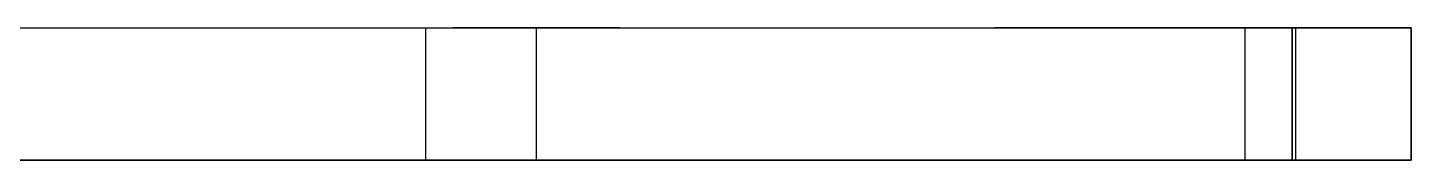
# Model space of a CAD drawing. Extents: x -34 to 138, y -41 to 49.
# Drawn here: x 104.85 to 138.06, y -3 to 0.17 of the extents above; entities that cross this region are included whole.
import ezdxf

# ---------------------------------------------------------------- set-up
doc = ezdxf.new("R2010")
doc.units = 0
doc.layers.add('right', color=3, linetype='CONTINUOUS')

msp = doc.modelspace()

# ---------------------------------------------------------------- linework, layer by layer
at = {"layer": 'right'}
for p, q in [((79.555202, 0.175), (134.055202, 0.175)), ((102.80328, 0.175), (105.310926, 0.175)), ((105.310926, 0.175), (107.740355, 0.175)), ((107.740355, 0.175), (110.074963, 0.175)), ((110.074963, 0.175), (112.298791, 0.175)), ((112.298791, 0.175), (114.396641, 0.175)), ((114.396641, 0.175), (114.396641, -3)), ((114.396641, 0.175), (118.194411, 0.175)), ((115.062812, 0.175), (115.055202, 0.175)), ((115.055202, 0.175), (115.062812, 0.175)), ((115.062812, 0.175), (115.055202, 0.175)), ((115.055202, 0.175), (115.062812, 0.175)), ((115.085586, 0.175), (115.062812, 0.175)), ((115.062812, 0.175), (115.085586, 0.175)), ((115.085586, 0.175), (115.062812, 0.175)), ((115.062812, 0.175), (115.085586, 0.175)), ((115.12335, 0.175), (115.085586, 0.175)), ((115.085586, 0.175), (115.12335, 0.175)), ((115.12335, 0.175), (115.085586, 0.175)), ((115.085586, 0.175), (115.12335, 0.175)), ((115.175817, 0.175), (115.12335, 0.175)), ((115.12335, 0.175), (115.175817, 0.175)), ((115.175817, 0.175), (115.12335, 0.175)), ((115.12335, 0.175), (115.175817, 0.175)), ((115.242586, 0.175), (115.175817, 0.175)), ((115.175817, 0.175), (115.242586, 0.175)), ((115.242586, 0.175), (115.175817, 0.175)), ((115.175817, 0.175), (115.242586, 0.175)), ((115.323151, 0.175), (115.242586, 0.175)), ((115.242586, 0.175), (115.323151, 0.175)), ((115.323151, 0.175), (115.242586, 0.175)), ((115.242586, 0.175), (115.323151, 0.175)), ((115.416898, 0.175), (115.323151, 0.175)), ((115.323151, 0.175), (115.416898, 0.175)), ((115.416898, 0.175), (115.323151, 0.175)), ((115.323151, 0.175), (115.416898, 0.175)), ((115.523113, 0.175), (115.416898, 0.175)), ((115.416898, 0.175), (115.523113, 0.175)), ((115.523113, 0.175), (115.416898, 0.175)), ((115.416898, 0.175), (115.523113, 0.175)), ((115.640988, 0.175), (115.523113, 0.175)), ((115.523113, 0.175), (115.640988, 0.175)), ((115.640988, 0.175), (115.523113, 0.175)), ((115.523113, 0.175), (115.640988, 0.175)), ((115.769627, 0.175), (115.640988, 0.175)), ((115.640988, 0.175), (115.769627, 0.175)), ((115.769627, 0.175), (115.640988, 0.175)), ((115.640988, 0.175), (115.769627, 0.175)), ((115.908049, 0.175), (115.769627, 0.175)), ((115.769627, 0.175), (115.908049, 0.175)), ((115.908049, 0.175), (115.769627, 0.175)), ((115.769627, 0.175), (115.908049, 0.175)), ((116.055202, 0.175), (115.908049, 0.175)), ((115.908049, 0.175), (116.055202, 0.175)), ((116.055202, 0.175), (115.908049, 0.175)), ((115.908049, 0.175), (116.055202, 0.175)), ((116.209965, 0.175), (116.055202, 0.175)), ((116.055202, 0.175), (116.209965, 0.175)), ((116.209965, 0.175), (116.055202, 0.175)), ((116.055202, 0.175), (116.209965, 0.175)), ((116.371161, 0.175), (116.209965, 0.175)), ((116.209965, 0.175), (116.371161, 0.175)), ((116.371161, 0.175), (116.209965, 0.175)), ((116.209965, 0.175), (116.371161, 0.175)), ((116.537564, 0.175), (116.371161, 0.175)), ((116.371161, 0.175), (116.537564, 0.175)), ((116.537564, 0.175), (116.371161, 0.175)), ((116.371161, 0.175), (116.537564, 0.175)), ((116.707905, 0.175), (116.537564, 0.175)), ((116.537564, 0.175), (116.707905, 0.175)), ((116.707905, 0.175), (116.537564, 0.175)), ((116.537564, 0.175), (116.707905, 0.175)), ((116.88089, 0.175), (116.707905, 0.175)), ((116.707905, 0.175), (116.88089, 0.175)), ((116.88089, 0.175), (116.707905, 0.175)), ((116.707905, 0.175), (116.88089, 0.175)), ((117.055202, 0.175), (116.88089, 0.175)), ((116.88089, 0.175), (117.055202, 0.175)), ((117.055202, 0.175), (116.88089, 0.175)), ((116.88089, 0.175), (117.055202, 0.175)), ((117.055202, -3), (117.055202, 0.175)), ((117.055202, 0.175), (117.229513, 0.175)), ((117.229513, 0.175), (117.055202, 0.175)), ((117.055202, -3), (117.055202, 0.175)), ((117.055202, 0.175), (117.229513, 0.175)), ((117.229513, 0.175), (117.055202, 0.175)), ((117.229513, 0.175), (117.402498, 0.175)), ((117.402498, 0.175), (117.229513, 0.175)), ((117.229513, 0.175), (117.402498, 0.175)), ((117.402498, 0.175), (117.229513, 0.175)), ((117.402498, 0.175), (117.57284, 0.175)), ((117.57284, 0.175), (117.402498, 0.175)), ((117.402498, 0.175), (117.57284, 0.175)), ((117.57284, 0.175), (117.402498, 0.175)), ((117.57284, 0.175), (117.739242, 0.175)), ((117.739242, 0.175), (117.57284, 0.175)), ((117.57284, 0.175), (117.739242, 0.175)), ((117.739242, 0.175), (117.57284, 0.175)), ((117.739242, 0.175), (117.900438, 0.175)), ((117.900438, 0.175), (117.739242, 0.175)), ((117.739242, 0.175), (117.900438, 0.175)), ((117.900438, 0.175), (117.739242, 0.175)), ((117.900438, 0.175), (118.055202, 0.175)), ((118.055202, 0.175), (117.900438, 0.175)), ((117.900438, 0.175), (118.055202, 0.175)), ((118.055202, 0.175), (117.900438, 0.175)), ((118.055202, 0.175), (118.202355, 0.175)), ((118.202355, 0.175), (118.055202, 0.175)), ((118.055202, 0.175), (118.202355, 0.175)), ((118.202355, 0.175), (118.055202, 0.175)), ((118.194411, 0.175), (122.206296, 0.175)), ((118.202355, 0.175), (118.340777, 0.175)), ((118.340777, 0.175), (118.202355, 0.175)), ((118.202355, 0.175), (118.340777, 0.175)), ((118.340777, 0.175), (118.202355, 0.175)), ((118.340777, 0.175), (118.469415, 0.175)), ((118.469415, 0.175), (118.340777, 0.175)), ((118.340777, 0.175), (118.469415, 0.175)), ((118.469415, 0.175), (118.340777, 0.175)), ((118.469415, 0.175), (118.587291, 0.175)), ((118.587291, 0.175), (118.469415, 0.175)), ((118.469415, 0.175), (118.587291, 0.175)), ((118.587291, 0.175), (118.469415, 0.175)), ((118.587291, 0.175), (118.693506, 0.175)), ((118.693506, 0.175), (118.587291, 0.175)), ((118.587291, 0.175), (118.693506, 0.175)), ((118.693506, 0.175), (118.587291, 0.175)), ((118.693506, 0.175), (118.787253, 0.175)), ((118.787253, 0.175), (118.693506, 0.175)), ((118.693506, 0.175), (118.787253, 0.175)), ((118.787253, 0.175), (118.693506, 0.175)), ((118.787253, 0.175), (118.867817, 0.175)), ((118.867817, 0.175), (118.787253, 0.175)), ((118.787253, 0.175), (118.867817, 0.175)), ((118.867817, 0.175), (118.787253, 0.175)), ((118.867817, 0.175), (118.934587, 0.175)), ((118.934587, 0.175), (118.867817, 0.175)), ((118.867817, 0.175), (118.934587, 0.175)), ((118.934587, 0.175), (118.867817, 0.175)), ((118.934587, 0.175), (118.987053, 0.175)), ((118.987053, 0.175), (118.934587, 0.175)), ((118.934587, 0.175), (118.987053, 0.175)), ((118.987053, 0.175), (118.934587, 0.175)), ((118.987053, 0.175), (119.024817, 0.175)), ((119.024817, 0.175), (118.987053, 0.175)), ((118.987053, 0.175), (119.024817, 0.175)), ((119.024817, 0.175), (118.987053, 0.175)), ((119.024817, 0.175), (119.047591, 0.175)), ((119.047591, 0.175), (119.024817, 0.175)), ((119.024817, 0.175), (119.047591, 0.175)), ((119.047591, 0.175), (119.024817, 0.175)), ((119.047591, 0.175), (119.055202, 0.175)), ((119.055202, 0.175), (119.047591, 0.175)), ((119.047591, 0.175), (119.055202, 0.175)), ((119.055202, 0.175), (119.047591, 0.175)), ((122.206296, 0.175), (126.408628, 0.175)), ((126.408628, 0.175), (130.776619, 0.175)), ((128.091648, 0.175), (128.055202, 0.175)), ((128.055202, 0.175), (128.091648, 0.175)), ((128.200721, 0.175), (128.091648, 0.175)), ((128.091648, 0.175), (128.200721, 0.175)), ((128.381625, 0.175), (128.200721, 0.175)), ((128.200721, 0.175), (128.381625, 0.175)), ((128.633043, 0.175), (128.381625, 0.175)), ((128.381625, 0.175), (128.633043, 0.175)), ((128.953141, 0.175), (128.633043, 0.175)), ((128.633043, 0.175), (128.953141, 0.175)), ((129.339586, 0.175), (128.953141, 0.175)), ((128.953141, 0.175), (129.339586, 0.175)), ((129.789561, 0.175), (129.339586, 0.175)), ((129.339586, 0.175), (129.789561, 0.175)), ((130.299786, 0.175), (129.789561, 0.175)), ((129.789561, 0.175), (130.299786, 0.175)), ((130.866542, 0.175), (130.299786, 0.175)), ((130.299786, 0.175), (130.866542, 0.175)), ((130.776619, 0.175), (135.284505, 0.175)), ((131.485699, 0.175), (130.866542, 0.175)), ((130.866542, 0.175), (131.485699, 0.175)), ((132.152742, 0.175), (131.485699, 0.175)), ((131.485699, 0.175), (132.152742, 0.175)), ((132.862809, 0.175), (132.152742, 0.175)), ((132.152742, 0.175), (132.862809, 0.175)), ((133.610725, 0.175), (132.862809, 0.175)), ((132.862809, 0.175), (133.610725, 0.175)), ((134.391037, 0.175), (133.610725, 0.175)), ((133.610725, 0.175), (134.391037, 0.175)), ((134.055202, 0.175), (134.055202, -3)), ((134.385519, 0.175), (134.055202, 0.175)), ((134.71358, 0.175), (134.385519, 0.175)), ((135.198059, 0.175), (134.391037, 0.175)), ((134.391037, 0.175), (135.198059, 0.175)), ((135.037144, 0.175), (134.71358, 0.175)), ((135.354, 0.175), (135.037144, 0.175)), ((135.198059, 0.175), (135.198059, -3)), ((135.198059, -3), (135.198059, 0.175)), ((135.198059, 0.175), (135.520868, 0.175)), ((135.520868, 0.175), (135.198059, 0.175)), ((135.284505, -3), (135.284505, 0.175)), ((135.284505, 0.175), (135.599144, 0.175)), ((135.661984, 0.175), (135.354, 0.175)), ((135.520868, 0.175), (135.832993, 0.175)), ((135.832993, 0.175), (135.520868, 0.175)), ((135.599144, 0.175), (135.902922, 0.175)), ((135.958991, 0.175), (135.661984, 0.175)), ((135.832993, 0.175), (136.132159, 0.175)), ((136.132159, 0.175), (135.832993, 0.175)), ((135.902922, 0.175), (136.193704, 0.175)), ((136.242995, 0.175), (135.958991, 0.175)), ((136.132159, 0.175), (136.416186, 0.175)), ((136.416186, 0.175), (136.132159, 0.175)), ((136.193704, 0.175), (136.469443, 0.175)), ((136.512053, 0.175), (136.242995, 0.175)), ((136.416186, 0.175), (136.683003, 0.175)), ((136.683003, 0.175), (136.416186, 0.175)), ((136.469443, 0.175), (136.728199, 0.175)), ((136.764328, 0.175), (136.512053, 0.175)), ((136.683003, 0.175), (136.930666, 0.175)), ((136.930666, 0.175), (136.683003, 0.175)), ((136.728199, 0.175), (136.968154, 0.175)), ((136.998098, 0.175), (136.764328, 0.175)), ((136.930666, 0.175), (137.157368, 0.175)), ((137.157368, 0.175), (136.930666, 0.175)), ((136.968154, 0.175), (137.187619, 0.175)), ((137.211764, 0.175), (136.998098, 0.175)), ((137.157368, 0.175), (137.361458, 0.175)), ((137.361458, 0.175), (137.157368, 0.175)), ((137.187619, 0.175), (137.385049, 0.175)), ((137.403868, 0.175), (137.211764, 0.175)), ((137.361458, 0.175), (137.541448, 0.175)), ((137.541448, 0.175), (137.361458, 0.175)), ((137.385049, 0.175), (137.559057, 0.175)), ((137.573097, 0.175), (137.403868, 0.175)), ((137.541448, 0.175), (137.696026, 0.175)), ((137.696026, 0.175), (137.541448, 0.175)), ((137.559057, 0.175), (137.708419, 0.175)), ((137.718295, 0.175), (137.573097, 0.175)), ((137.696026, 0.175), (137.824065, 0.175)), ((137.824065, 0.175), (137.696026, 0.175)), ((137.708419, 0.175), (137.832083, 0.175)), ((137.838471, 0.175), (137.718295, 0.175)), ((137.824065, 0.175), (137.924632, 0.175)), ((137.924632, 0.175), (137.824065, 0.175)), ((137.832083, 0.175), (137.929181, 0.175)), ((137.932803, 0.175), (137.838471, 0.175)), ((137.924632, 0.175), (137.996994, 0.175)), ((137.996994, 0.175), (137.924632, 0.175)), ((137.929181, 0.175), (137.999028, 0.175)), ((138.000647, 0.175), (137.932803, 0.175)), ((137.996994, 0.175), (138.040623, 0.175)), ((138.040623, 0.175), (137.996994, 0.175)), ((137.999028, 0.175), (138.041134, 0.175)), ((138.04154, 0.175), (138.000647, 0.175)), ((138.040623, 0.175), (138.055202, 0.175)), ((138.055202, 0.175), (138.040623, 0.175)), ((138.041134, 0.175), (138.055202, 0.175)), ((138.055202, 0.175), (138.04154, 0.175)), ((138.055202, 0.175), (138.055202, -3)), ((138.055202, 0.175), (138.055202, 0.175)), ((138.055202, -3), (138.055202, 0.175)), ((138.055202, 0.175), (138.055202, -3)), ((138.055202, 0.175), (138.055202, 0.175)), ((138.055202, -3), (138.055202, 0.175)), ((79.555202, -3), (134.055202, -3)), ((105.310926, -3), (102.80328, -3)), ((107.740355, -3), (105.310926, -3)), ((110.074963, -3), (107.740355, -3)), ((112.298791, -3), (110.074963, -3)), ((114.396641, -3), (112.298791, -3)), ((118.194411, -3), (114.396641, -3)), ((115.062812, -3), (115.055202, -3)), ((115.055202, -3), (115.062812, -3)), ((115.062812, -3), (115.055202, -3)), ((115.055202, -3), (115.062812, -3)), ((115.085586, -3), (115.062812, -3)), ((115.062812, -3), (115.085586, -3)), ((115.085586, -3), (115.062812, -3)), ((115.062812, -3), (115.085586, -3)), ((115.12335, -3), (115.085586, -3)), ((115.085586, -3), (115.12335, -3)), ((115.12335, -3), (115.085586, -3)), ((115.085586, -3), (115.12335, -3)), ((115.175817, -3), (115.12335, -3)), ((115.12335, -3), (115.175817, -3)), ((115.175817, -3), (115.12335, -3)), ((115.12335, -3), (115.175817, -3)), ((115.242586, -3), (115.175817, -3)), ((115.175817, -3), (115.242586, -3)), ((115.242586, -3), (115.175817, -3)), ((115.175817, -3), (115.242586, -3)), ((115.323151, -3), (115.242586, -3)), ((115.242586, -3), (115.323151, -3)), ((115.323151, -3), (115.242586, -3)), ((115.242586, -3), (115.323151, -3)), ((115.416898, -3), (115.323151, -3)), ((115.323151, -3), (115.416898, -3)), ((115.416898, -3), (115.323151, -3)), ((115.323151, -3), (115.416898, -3)), ((115.523113, -3), (115.416898, -3)), ((115.416898, -3), (115.523113, -3)), ((115.523113, -3), (115.416898, -3)), ((115.416898, -3), (115.523113, -3)), ((115.640988, -3), (115.523113, -3)), ((115.523113, -3), (115.640988, -3)), ((115.640988, -3), (115.523113, -3)), ((115.523113, -3), (115.640988, -3)), ((115.769627, -3), (115.640988, -3)), ((115.640988, -3), (115.769627, -3)), ((115.769627, -3), (115.640988, -3)), ((115.640988, -3), (115.769627, -3)), ((115.908049, -3), (115.769627, -3)), ((115.769627, -3), (115.908049, -3)), ((115.908049, -3), (115.769627, -3)), ((115.769627, -3), (115.908049, -3)), ((116.055202, -3), (115.908049, -3)), ((115.908049, -3), (116.055202, -3)), ((116.055202, -3), (115.908049, -3)), ((115.908049, -3), (116.055202, -3)), ((116.209965, -3), (116.055202, -3)), ((116.055202, -3), (116.209965, -3)), ((116.209965, -3), (116.055202, -3)), ((116.055202, -3), (116.209965, -3)), ((116.371161, -3), (116.209965, -3)), ((116.209965, -3), (116.371161, -3)), ((116.371161, -3), (116.209965, -3)), ((116.209965, -3), (116.371161, -3)), ((116.537564, -3), (116.371161, -3)), ((116.371161, -3), (116.537564, -3)), ((116.537564, -3), (116.371161, -3)), ((116.371161, -3), (116.537564, -3)), ((116.707905, -3), (116.537564, -3)), ((116.537564, -3), (116.707905, -3)), ((116.707905, -3), (116.537564, -3)), ((116.537564, -3), (116.707905, -3)), ((116.88089, -3), (116.707905, -3)), ((116.707905, -3), (116.88089, -3)), ((116.88089, -3), (116.707905, -3)), ((116.707905, -3), (116.88089, -3)), ((117.055202, -3), (116.88089, -3)), ((116.88089, -3), (117.055202, -3)), ((117.055202, -3), (116.88089, -3)), ((116.88089, -3), (117.055202, -3)), ((117.055202, -3), (117.229513, -3)), ((117.229513, -3), (117.055202, -3)), ((117.055202, -3), (117.229513, -3)), ((117.229513, -3), (117.055202, -3)), ((117.229513, -3), (117.402498, -3)), ((117.402498, -3), (117.229513, -3)), ((117.229513, -3), (117.402498, -3)), ((117.402498, -3), (117.229513, -3)), ((117.402498, -3), (117.57284, -3)), ((117.57284, -3), (117.402498, -3)), ((117.402498, -3), (117.57284, -3)), ((117.57284, -3), (117.402498, -3)), ((117.57284, -3), (117.739242, -3)), ((117.739242, -3), (117.57284, -3)), ((117.57284, -3), (117.739242, -3)), ((117.739242, -3), (117.57284, -3)), ((117.739242, -3), (117.900438, -3)), ((117.900438, -3), (117.739242, -3)), ((117.739242, -3), (117.900438, -3)), ((117.900438, -3), (117.739242, -3)), ((117.900438, -3), (118.055202, -3)), ((118.055202, -3), (117.900438, -3)), ((117.900438, -3), (118.055202, -3)), ((118.055202, -3), (117.900438, -3)), ((118.055202, -3), (118.202355, -3)), ((118.202355, -3), (118.055202, -3)), ((118.055202, -3), (118.202355, -3)), ((118.202355, -3), (118.055202, -3)), ((122.206296, -3), (118.194411, -3)), ((118.202355, -3), (118.340777, -3)), ((118.340777, -3), (118.202355, -3)), ((118.202355, -3), (118.340777, -3)), ((118.340777, -3), (118.202355, -3)), ((118.340777, -3), (118.469415, -3)), ((118.469415, -3), (118.340777, -3)), ((118.340777, -3), (118.469415, -3)), ((118.469415, -3), (118.340777, -3)), ((118.469415, -3), (118.587291, -3)), ((118.587291, -3), (118.469415, -3)), ((118.469415, -3), (118.587291, -3)), ((118.587291, -3), (118.469415, -3)), ((118.587291, -3), (118.693506, -3)), ((118.693506, -3), (118.587291, -3)), ((118.587291, -3), (118.693506, -3)), ((118.693506, -3), (118.587291, -3)), ((118.693506, -3), (118.787253, -3)), ((118.787253, -3), (118.693506, -3)), ((118.693506, -3), (118.787253, -3)), ((118.787253, -3), (118.693506, -3)), ((118.787253, -3), (118.867817, -3)), ((118.867817, -3), (118.787253, -3)), ((118.787253, -3), (118.867817, -3)), ((118.867817, -3), (118.787253, -3)), ((118.867817, -3), (118.934587, -3)), ((118.934587, -3), (118.867817, -3)), ((118.867817, -3), (118.934587, -3)), ((118.934587, -3), (118.867817, -3)), ((118.934587, -3), (118.987053, -3)), ((118.987053, -3), (118.934587, -3)), ((118.934587, -3), (118.987053, -3)), ((118.987053, -3), (118.934587, -3)), ((118.987053, -3), (119.024817, -3)), ((119.024817, -3), (118.987053, -3)), ((118.987053, -3), (119.024817, -3)), ((119.024817, -3), (118.987053, -3)), ((119.024817, -3), (119.047591, -3)), ((119.047591, -3), (119.024817, -3)), ((119.024817, -3), (119.047591, -3)), ((119.047591, -3), (119.024817, -3)), ((119.047591, -3), (119.055202, -3)), ((119.055202, -3), (119.047591, -3)), ((119.047591, -3), (119.055202, -3)), ((119.055202, -3), (119.047591, -3)), ((126.408628, -3), (122.206296, -3)), ((130.776619, -3), (126.408628, -3)), ((128.091648, -3), (128.055202, -3)), ((128.055202, -3), (128.091648, -3)), ((128.200721, -3), (128.091648, -3)), ((128.091648, -3), (128.200721, -3)), ((128.381625, -3), (128.200721, -3)), ((128.200721, -3), (128.381625, -3)), ((128.633043, -3), (128.381625, -3)), ((128.381625, -3), (128.633043, -3)), ((128.953141, -3), (128.633043, -3)), ((128.633043, -3), (128.953141, -3)), ((129.339586, -3), (128.953141, -3)), ((128.953141, -3), (129.339586, -3)), ((129.789561, -3), (129.339586, -3)), ((129.339586, -3), (129.789561, -3)), ((130.299786, -3), (129.789561, -3)), ((129.789561, -3), (130.299786, -3)), ((130.866542, -3), (130.299786, -3)), ((130.299786, -3), (130.866542, -3)), ((135.284505, -3), (130.776619, -3)), ((131.485699, -3), (130.866542, -3)), ((130.866542, -3), (131.485699, -3)), ((132.152742, -3), (131.485699, -3)), ((131.485699, -3), (132.152742, -3)), ((132.862809, -3), (132.152742, -3)), ((132.152742, -3), (132.862809, -3)), ((133.610725, -3), (132.862809, -3)), ((132.862809, -3), (133.610725, -3)), ((134.391037, -3), (133.610725, -3)), ((133.610725, -3), (134.391037, -3)), ((134.055202, -3), (134.385519, -3)), ((134.385519, -3), (134.71358, -3)), ((135.198059, -3), (134.391037, -3)), ((134.391037, -3), (135.198059, -3)), ((134.71358, -3), (135.037144, -3)), ((135.037144, -3), (135.354, -3)), ((135.520868, -3), (135.198059, -3)), ((135.198059, -3), (135.520868, -3)), ((135.599144, -3), (135.284505, -3)), ((135.354, -3), (135.661984, -3)), ((135.832993, -3), (135.520868, -3)), ((135.520868, -3), (135.832993, -3)), ((135.902922, -3), (135.599144, -3)), ((135.661984, -3), (135.958991, -3)), ((136.132159, -3), (135.832993, -3)), ((135.832993, -3), (136.132159, -3)), ((136.193704, -3), (135.902922, -3)), ((135.958991, -3), (136.242995, -3)), ((136.416186, -3), (136.132159, -3)), ((136.132159, -3), (136.416186, -3)), ((136.469443, -3), (136.193704, -3)), ((136.242995, -3), (136.512053, -3)), ((136.683003, -3), (136.416186, -3)), ((136.416186, -3), (136.683003, -3)), ((136.728199, -3), (136.469443, -3)), ((136.512053, -3), (136.764328, -3)), ((136.930666, -3), (136.683003, -3)), ((136.683003, -3), (136.930666, -3)), ((136.968154, -3), (136.728199, -3)), ((136.764328, -3), (136.998098, -3)), ((137.157368, -3), (136.930666, -3)), ((136.930666, -3), (137.157368, -3)), ((137.187619, -3), (136.968154, -3)), ((136.998098, -3), (137.211764, -3)), ((137.361458, -3), (137.157368, -3)), ((137.157368, -3), (137.361458, -3)), ((137.385049, -3), (137.187619, -3)), ((137.211764, -3), (137.403868, -3)), ((137.541448, -3), (137.361458, -3)), ((137.361458, -3), (137.541448, -3)), ((137.559057, -3), (137.385049, -3)), ((137.403868, -3), (137.573097, -3)), ((137.696026, -3), (137.541448, -3)), ((137.541448, -3), (137.696026, -3)), ((137.708419, -3), (137.559057, -3)), ((137.573097, -3), (137.718295, -3)), ((137.824065, -3), (137.696026, -3)), ((137.696026, -3), (137.824065, -3)), ((137.832083, -3), (137.708419, -3)), ((137.718295, -3), (137.838471, -3)), ((137.924632, -3), (137.824065, -3)), ((137.824065, -3), (137.924632, -3)), ((137.929181, -3), (137.832083, -3)), ((137.838471, -3), (137.932803, -3)), ((137.996994, -3), (137.924632, -3)), ((137.924632, -3), (137.996994, -3)), ((137.999028, -3), (137.929181, -3)), ((137.932803, -3), (138.000647, -3)), ((138.040623, -3), (137.996994, -3)), ((137.996994, -3), (138.040623, -3)), ((138.041134, -3), (137.999028, -3)), ((138.000647, -3), (138.04154, -3)), ((138.055202, -3), (138.040623, -3)), ((138.040623, -3), (138.055202, -3)), ((138.055202, -3), (138.041134, -3)), ((138.04154, -3), (138.055202, -3)), ((138.055202, -3), (138.055202, -3)), ((138.055202, -3), (138.055202, -3))]:
    msp.add_line(p, q, dxfattribs=at)

doc.saveas('drawing.dxf')
